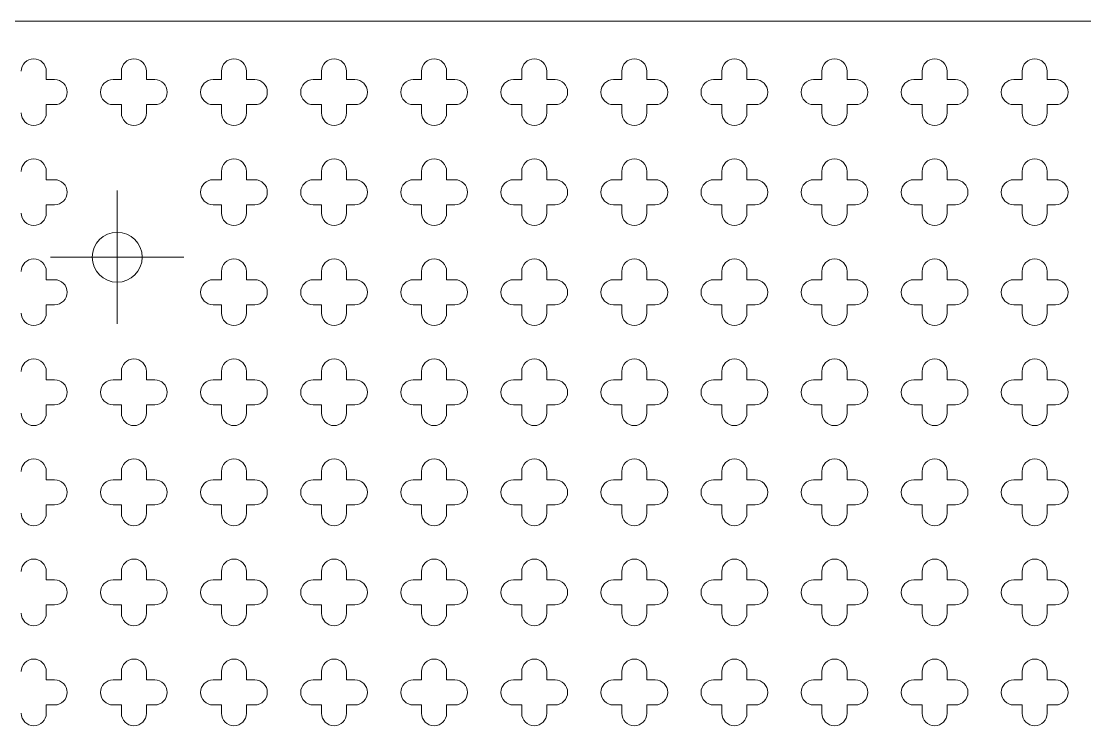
# Model space of a CAD drawing. Header units: millimetres. Extents: x 0 to 205, y 0 to 292.
# Drawn here: x 94.77 to 107.52, y 186.89 to 195.34 of the extents above; entities that cross this region are included whole.
import ezdxf

# ---------------------------------------------------------------- set-up
doc = ezdxf.new("R2010")
doc.units = ezdxf.units.MM

# ---------------------------------------------------------------- blocks, each defined once
blk = doc.blocks.new('SW_CENTERMARKSYMBOL_5')
at = {"color": 0, "linetype": 'Continuous', "lineweight": 0}
for p, q in [((0, 0.5), (0, 0.8)), ((0, 0), (0, 0.5)), ((-0.5, 0), (-0.8, 0)), ((0, 0), (-0.5, 0)), ((0, 0), (0, -0.5)), ((0, 0), (0.5, 0)), ((0.5, 0), (0.8, 0)), ((0, -0.5), (0, -0.8))]:
    blk.add_line(p, q, dxfattribs=at)

msp = doc.modelspace()

# ---------------------------------------------------------------- linework, layer by layer
at = {"color": 7, "linetype": 'Continuous', "lineweight": 15}
for p, q in [((85.916, 195.335), (119.916, 195.335)), ((95.066, 194.635), (95.066, 194.735)), ((95.966, 194.735), (95.966, 194.635)), ((96.266, 194.635), (96.266, 194.735)), ((97.166, 194.735), (97.166, 194.635)), ((97.466, 194.635), (97.466, 194.735)), ((98.366, 194.735), (98.366, 194.635)), ((98.666, 194.635), (98.666, 194.735)), ((99.566, 194.735), (99.566, 194.635)), ((99.866, 194.635), (99.866, 194.735)), ((100.766, 194.735), (100.766, 194.635)), ((101.066, 194.635), (101.066, 194.735)), ((101.966, 194.735), (101.966, 194.635)), ((102.266, 194.635), (102.266, 194.735)), ((103.166, 194.735), (103.166, 194.635)), ((103.466, 194.635), (103.466, 194.735)), ((104.366, 194.735), (104.366, 194.635)), ((104.666, 194.635), (104.666, 194.735)), ((105.566, 194.735), (105.566, 194.635)), ((105.866, 194.635), (105.866, 194.735)), ((106.766, 194.735), (106.766, 194.635)), ((107.066, 194.635), (107.066, 194.735)), ((95.166, 194.635), (95.066, 194.635)), ((95.966, 194.635), (95.866, 194.635)), ((96.366, 194.635), (96.266, 194.635)), ((97.166, 194.635), (97.066, 194.635)), ((97.566, 194.635), (97.466, 194.635)), ((98.366, 194.635), (98.266, 194.635)), ((98.766, 194.635), (98.666, 194.635)), ((99.566, 194.635), (99.466, 194.635)), ((99.966, 194.635), (99.866, 194.635)), ((100.766, 194.635), (100.666, 194.635)), ((101.166, 194.635), (101.066, 194.635)), ((101.966, 194.635), (101.866, 194.635)), ((102.366, 194.635), (102.266, 194.635)), ((103.166, 194.635), (103.066, 194.635)), ((103.566, 194.635), (103.466, 194.635)), ((104.366, 194.635), (104.266, 194.635)), ((104.766, 194.635), (104.666, 194.635)), ((105.566, 194.635), (105.466, 194.635)), ((105.966, 194.635), (105.866, 194.635)), ((106.766, 194.635), (106.666, 194.635)), ((107.166, 194.635), (107.066, 194.635)), ((95.066, 194.235), (95.066, 194.335)), ((95.066, 194.335), (95.166, 194.335)), ((95.866, 194.335), (95.966, 194.335)), ((95.966, 194.335), (95.966, 194.235)), ((96.266, 194.235), (96.266, 194.335)), ((96.266, 194.335), (96.366, 194.335)), ((97.066, 194.335), (97.166, 194.335)), ((97.166, 194.335), (97.166, 194.235)), ((97.466, 194.235), (97.466, 194.335)), ((97.466, 194.335), (97.566, 194.335)), ((98.266, 194.335), (98.366, 194.335)), ((98.366, 194.335), (98.366, 194.235)), ((98.666, 194.235), (98.666, 194.335)), ((98.666, 194.335), (98.766, 194.335)), ((99.466, 194.335), (99.566, 194.335)), ((99.566, 194.335), (99.566, 194.235)), ((99.866, 194.235), (99.866, 194.335)), ((99.866, 194.335), (99.966, 194.335)), ((100.666, 194.335), (100.766, 194.335)), ((100.766, 194.335), (100.766, 194.235)), ((101.066, 194.235), (101.066, 194.335)), ((101.066, 194.335), (101.166, 194.335)), ((101.866, 194.335), (101.966, 194.335)), ((101.966, 194.335), (101.966, 194.235)), ((102.266, 194.235), (102.266, 194.335)), ((102.266, 194.335), (102.366, 194.335)), ((103.066, 194.335), (103.166, 194.335)), ((103.166, 194.335), (103.166, 194.235)), ((103.466, 194.235), (103.466, 194.335)), ((103.466, 194.335), (103.566, 194.335)), ((104.266, 194.335), (104.366, 194.335)), ((104.366, 194.335), (104.366, 194.235)), ((104.666, 194.235), (104.666, 194.335)), ((104.666, 194.335), (104.766, 194.335)), ((105.466, 194.335), (105.566, 194.335)), ((105.566, 194.335), (105.566, 194.235)), ((105.866, 194.235), (105.866, 194.335)), ((105.866, 194.335), (105.966, 194.335)), ((106.666, 194.335), (106.766, 194.335)), ((106.766, 194.335), (106.766, 194.235)), ((107.066, 194.235), (107.066, 194.335)), ((107.066, 194.335), (107.166, 194.335)), ((95.066, 193.435), (95.066, 193.535)), ((95.166, 193.435), (95.066, 193.435)), ((97.166, 193.435), (97.066, 193.435)), ((97.166, 193.535), (97.166, 193.435)), ((97.466, 193.435), (97.466, 193.535)), ((97.566, 193.435), (97.466, 193.435)), ((98.366, 193.435), (98.266, 193.435)), ((98.366, 193.535), (98.366, 193.435)), ((98.666, 193.435), (98.666, 193.535)), ((98.766, 193.435), (98.666, 193.435)), ((99.566, 193.435), (99.466, 193.435)), ((99.566, 193.535), (99.566, 193.435)), ((99.866, 193.435), (99.866, 193.535)), ((99.966, 193.435), (99.866, 193.435)), ((100.766, 193.435), (100.666, 193.435)), ((100.766, 193.535), (100.766, 193.435)), ((101.066, 193.435), (101.066, 193.535)), ((101.166, 193.435), (101.066, 193.435)), ((101.966, 193.435), (101.866, 193.435)), ((101.966, 193.535), (101.966, 193.435)), ((102.266, 193.435), (102.266, 193.535)), ((102.366, 193.435), (102.266, 193.435)), ((103.166, 193.435), (103.066, 193.435)), ((103.166, 193.535), (103.166, 193.435)), ((103.466, 193.435), (103.466, 193.535)), ((103.566, 193.435), (103.466, 193.435)), ((104.366, 193.435), (104.266, 193.435)), ((104.366, 193.535), (104.366, 193.435)), ((104.666, 193.435), (104.666, 193.535)), ((104.766, 193.435), (104.666, 193.435)), ((105.566, 193.435), (105.466, 193.435)), ((105.566, 193.535), (105.566, 193.435)), ((105.866, 193.435), (105.866, 193.535)), ((105.966, 193.435), (105.866, 193.435)), ((106.766, 193.435), (106.666, 193.435)), ((106.766, 193.535), (106.766, 193.435)), ((107.066, 193.435), (107.066, 193.535)), ((107.166, 193.435), (107.066, 193.435)), ((95.066, 193.035), (95.066, 193.135)), ((95.066, 193.135), (95.166, 193.135)), ((97.066, 193.135), (97.166, 193.135)), ((97.166, 193.135), (97.166, 193.035)), ((97.466, 193.035), (97.466, 193.135)), ((97.466, 193.135), (97.566, 193.135)), ((98.266, 193.135), (98.366, 193.135)), ((98.366, 193.135), (98.366, 193.035)), ((98.666, 193.035), (98.666, 193.135)), ((98.666, 193.135), (98.766, 193.135)), ((99.466, 193.135), (99.566, 193.135)), ((99.566, 193.135), (99.566, 193.035)), ((99.866, 193.035), (99.866, 193.135)), ((99.866, 193.135), (99.966, 193.135)), ((100.666, 193.135), (100.766, 193.135)), ((100.766, 193.135), (100.766, 193.035)), ((101.066, 193.035), (101.066, 193.135)), ((101.066, 193.135), (101.166, 193.135)), ((101.866, 193.135), (101.966, 193.135)), ((101.966, 193.135), (101.966, 193.035)), ((102.266, 193.035), (102.266, 193.135)), ((102.266, 193.135), (102.366, 193.135)), ((103.066, 193.135), (103.166, 193.135)), ((103.166, 193.135), (103.166, 193.035)), ((103.466, 193.035), (103.466, 193.135)), ((103.466, 193.135), (103.566, 193.135)), ((104.266, 193.135), (104.366, 193.135)), ((104.366, 193.135), (104.366, 193.035)), ((104.666, 193.035), (104.666, 193.135)), ((104.666, 193.135), (104.766, 193.135)), ((105.466, 193.135), (105.566, 193.135)), ((105.566, 193.135), (105.566, 193.035)), ((105.866, 193.035), (105.866, 193.135)), ((105.866, 193.135), (105.966, 193.135)), ((106.666, 193.135), (106.766, 193.135)), ((106.766, 193.135), (106.766, 193.035)), ((107.066, 193.035), (107.066, 193.135)), ((107.066, 193.135), (107.166, 193.135)), ((95.066, 192.235), (95.066, 192.335)), ((97.166, 192.335), (97.166, 192.235)), ((97.466, 192.235), (97.466, 192.335)), ((98.366, 192.335), (98.366, 192.235)), ((98.666, 192.235), (98.666, 192.335)), ((99.566, 192.335), (99.566, 192.235)), ((99.866, 192.235), (99.866, 192.335)), ((100.766, 192.335), (100.766, 192.235)), ((101.066, 192.235), (101.066, 192.335)), ((101.966, 192.335), (101.966, 192.235)), ((102.266, 192.235), (102.266, 192.335)), ((103.166, 192.335), (103.166, 192.235)), ((103.466, 192.235), (103.466, 192.335)), ((104.366, 192.335), (104.366, 192.235)), ((104.666, 192.235), (104.666, 192.335)), ((105.566, 192.335), (105.566, 192.235)), ((105.866, 192.235), (105.866, 192.335)), ((106.766, 192.335), (106.766, 192.235)), ((107.066, 192.235), (107.066, 192.335)), ((95.166, 192.235), (95.066, 192.235)), ((97.166, 192.235), (97.066, 192.235)), ((97.566, 192.235), (97.466, 192.235)), ((98.366, 192.235), (98.266, 192.235)), ((98.766, 192.235), (98.666, 192.235)), ((99.566, 192.235), (99.466, 192.235)), ((99.966, 192.235), (99.866, 192.235)), ((100.766, 192.235), (100.666, 192.235)), ((101.166, 192.235), (101.066, 192.235)), ((101.966, 192.235), (101.866, 192.235)), ((102.366, 192.235), (102.266, 192.235)), ((103.166, 192.235), (103.066, 192.235)), ((103.566, 192.235), (103.466, 192.235)), ((104.366, 192.235), (104.266, 192.235)), ((104.766, 192.235), (104.666, 192.235)), ((105.566, 192.235), (105.466, 192.235)), ((105.966, 192.235), (105.866, 192.235)), ((106.766, 192.235), (106.666, 192.235)), ((107.166, 192.235), (107.066, 192.235)), ((95.066, 191.835), (95.066, 191.935)), ((95.066, 191.935), (95.166, 191.935)), ((97.066, 191.935), (97.166, 191.935)), ((97.166, 191.935), (97.166, 191.835)), ((97.466, 191.835), (97.466, 191.935)), ((97.466, 191.935), (97.566, 191.935)), ((98.266, 191.935), (98.366, 191.935)), ((98.366, 191.935), (98.366, 191.835)), ((98.666, 191.835), (98.666, 191.935)), ((98.666, 191.935), (98.766, 191.935)), ((99.466, 191.935), (99.566, 191.935)), ((99.566, 191.935), (99.566, 191.835)), ((99.866, 191.835), (99.866, 191.935)), ((99.866, 191.935), (99.966, 191.935)), ((100.666, 191.935), (100.766, 191.935)), ((100.766, 191.935), (100.766, 191.835)), ((101.066, 191.835), (101.066, 191.935)), ((101.066, 191.935), (101.166, 191.935)), ((101.866, 191.935), (101.966, 191.935)), ((101.966, 191.935), (101.966, 191.835)), ((102.266, 191.835), (102.266, 191.935)), ((102.266, 191.935), (102.366, 191.935)), ((103.066, 191.935), (103.166, 191.935)), ((103.166, 191.935), (103.166, 191.835)), ((103.466, 191.835), (103.466, 191.935)), ((103.466, 191.935), (103.566, 191.935)), ((104.266, 191.935), (104.366, 191.935)), ((104.366, 191.935), (104.366, 191.835)), ((104.666, 191.835), (104.666, 191.935)), ((104.666, 191.935), (104.766, 191.935)), ((105.466, 191.935), (105.566, 191.935)), ((105.566, 191.935), (105.566, 191.835)), ((105.866, 191.835), (105.866, 191.935)), ((105.866, 191.935), (105.966, 191.935)), ((106.666, 191.935), (106.766, 191.935)), ((106.766, 191.935), (106.766, 191.835)), ((107.066, 191.835), (107.066, 191.935)), ((107.066, 191.935), (107.166, 191.935)), ((95.066, 191.035), (95.066, 191.135)), ((95.966, 191.135), (95.966, 191.035)), ((96.266, 191.035), (96.266, 191.135)), ((97.166, 191.135), (97.166, 191.035)), ((97.466, 191.035), (97.466, 191.135)), ((98.366, 191.135), (98.366, 191.035)), ((98.666, 191.035), (98.666, 191.135)), ((99.566, 191.135), (99.566, 191.035)), ((99.866, 191.035), (99.866, 191.135)), ((100.766, 191.135), (100.766, 191.035)), ((101.066, 191.035), (101.066, 191.135)), ((101.966, 191.135), (101.966, 191.035)), ((102.266, 191.035), (102.266, 191.135)), ((103.166, 191.135), (103.166, 191.035)), ((103.466, 191.035), (103.466, 191.135)), ((104.366, 191.135), (104.366, 191.035)), ((104.666, 191.035), (104.666, 191.135)), ((105.566, 191.135), (105.566, 191.035)), ((105.866, 191.035), (105.866, 191.135)), ((106.766, 191.135), (106.766, 191.035)), ((107.066, 191.035), (107.066, 191.135)), ((95.166, 191.035), (95.066, 191.035)), ((95.966, 191.035), (95.866, 191.035)), ((96.366, 191.035), (96.266, 191.035)), ((97.166, 191.035), (97.066, 191.035)), ((97.566, 191.035), (97.466, 191.035)), ((98.366, 191.035), (98.266, 191.035)), ((98.766, 191.035), (98.666, 191.035)), ((99.566, 191.035), (99.466, 191.035)), ((99.966, 191.035), (99.866, 191.035)), ((100.766, 191.035), (100.666, 191.035)), ((101.166, 191.035), (101.066, 191.035)), ((101.966, 191.035), (101.866, 191.035)), ((102.366, 191.035), (102.266, 191.035)), ((103.166, 191.035), (103.066, 191.035)), ((103.566, 191.035), (103.466, 191.035)), ((104.366, 191.035), (104.266, 191.035)), ((104.766, 191.035), (104.666, 191.035)), ((105.566, 191.035), (105.466, 191.035)), ((105.966, 191.035), (105.866, 191.035)), ((106.766, 191.035), (106.666, 191.035)), ((107.166, 191.035), (107.066, 191.035)), ((95.066, 190.635), (95.066, 190.735)), ((95.066, 190.735), (95.166, 190.735)), ((95.866, 190.735), (95.966, 190.735)), ((95.966, 190.735), (95.966, 190.635)), ((96.266, 190.635), (96.266, 190.735)), ((96.266, 190.735), (96.366, 190.735)), ((97.066, 190.735), (97.166, 190.735)), ((97.166, 190.735), (97.166, 190.635)), ((97.466, 190.635), (97.466, 190.735)), ((97.466, 190.735), (97.566, 190.735)), ((98.266, 190.735), (98.366, 190.735)), ((98.366, 190.735), (98.366, 190.635)), ((98.666, 190.635), (98.666, 190.735)), ((98.666, 190.735), (98.766, 190.735)), ((99.466, 190.735), (99.566, 190.735)), ((99.566, 190.735), (99.566, 190.635)), ((99.866, 190.635), (99.866, 190.735)), ((99.866, 190.735), (99.966, 190.735)), ((100.666, 190.735), (100.766, 190.735)), ((100.766, 190.735), (100.766, 190.635)), ((101.066, 190.635), (101.066, 190.735)), ((101.066, 190.735), (101.166, 190.735)), ((101.866, 190.735), (101.966, 190.735)), ((101.966, 190.735), (101.966, 190.635)), ((102.266, 190.635), (102.266, 190.735)), ((102.266, 190.735), (102.366, 190.735)), ((103.066, 190.735), (103.166, 190.735)), ((103.166, 190.735), (103.166, 190.635)), ((103.466, 190.635), (103.466, 190.735)), ((103.466, 190.735), (103.566, 190.735)), ((104.266, 190.735), (104.366, 190.735)), ((104.366, 190.735), (104.366, 190.635)), ((104.666, 190.635), (104.666, 190.735)), ((104.666, 190.735), (104.766, 190.735)), ((105.466, 190.735), (105.566, 190.735)), ((105.566, 190.735), (105.566, 190.635)), ((105.866, 190.635), (105.866, 190.735)), ((105.866, 190.735), (105.966, 190.735)), ((106.666, 190.735), (106.766, 190.735)), ((106.766, 190.735), (106.766, 190.635)), ((107.066, 190.635), (107.066, 190.735)), ((107.066, 190.735), (107.166, 190.735)), ((95.066, 189.835), (95.066, 189.935)), ((95.966, 189.935), (95.966, 189.835)), ((96.266, 189.835), (96.266, 189.935)), ((97.166, 189.935), (97.166, 189.835)), ((97.466, 189.835), (97.466, 189.935)), ((98.366, 189.935), (98.366, 189.835)), ((98.666, 189.835), (98.666, 189.935)), ((99.566, 189.935), (99.566, 189.835)), ((99.866, 189.835), (99.866, 189.935)), ((100.766, 189.935), (100.766, 189.835)), ((101.066, 189.835), (101.066, 189.935)), ((101.966, 189.935), (101.966, 189.835)), ((102.266, 189.835), (102.266, 189.935)), ((103.166, 189.935), (103.166, 189.835)), ((103.466, 189.835), (103.466, 189.935)), ((104.366, 189.935), (104.366, 189.835)), ((104.666, 189.835), (104.666, 189.935)), ((105.566, 189.935), (105.566, 189.835)), ((105.866, 189.835), (105.866, 189.935)), ((106.766, 189.935), (106.766, 189.835)), ((107.066, 189.835), (107.066, 189.935)), ((95.166, 189.835), (95.066, 189.835)), ((95.966, 189.835), (95.866, 189.835)), ((96.366, 189.835), (96.266, 189.835)), ((97.166, 189.835), (97.066, 189.835)), ((97.566, 189.835), (97.466, 189.835)), ((98.366, 189.835), (98.266, 189.835)), ((98.766, 189.835), (98.666, 189.835)), ((99.566, 189.835), (99.466, 189.835)), ((99.966, 189.835), (99.866, 189.835)), ((100.766, 189.835), (100.666, 189.835)), ((101.166, 189.835), (101.066, 189.835)), ((101.966, 189.835), (101.866, 189.835)), ((102.366, 189.835), (102.266, 189.835)), ((103.166, 189.835), (103.066, 189.835)), ((103.566, 189.835), (103.466, 189.835)), ((104.366, 189.835), (104.266, 189.835)), ((104.766, 189.835), (104.666, 189.835)), ((105.566, 189.835), (105.466, 189.835)), ((105.966, 189.835), (105.866, 189.835)), ((106.766, 189.835), (106.666, 189.835)), ((107.166, 189.835), (107.066, 189.835)), ((95.066, 189.435), (95.066, 189.535)), ((95.066, 189.535), (95.166, 189.535)), ((95.866, 189.535), (95.966, 189.535)), ((95.966, 189.535), (95.966, 189.435)), ((96.266, 189.435), (96.266, 189.535)), ((96.266, 189.535), (96.366, 189.535)), ((97.066, 189.535), (97.166, 189.535)), ((97.166, 189.535), (97.166, 189.435)), ((97.466, 189.435), (97.466, 189.535)), ((97.466, 189.535), (97.566, 189.535)), ((98.266, 189.535), (98.366, 189.535)), ((98.366, 189.535), (98.366, 189.435)), ((98.666, 189.435), (98.666, 189.535)), ((98.666, 189.535), (98.766, 189.535)), ((99.466, 189.535), (99.566, 189.535)), ((99.566, 189.535), (99.566, 189.435)), ((99.866, 189.435), (99.866, 189.535)), ((99.866, 189.535), (99.966, 189.535)), ((100.666, 189.535), (100.766, 189.535)), ((100.766, 189.535), (100.766, 189.435)), ((101.066, 189.435), (101.066, 189.535)), ((101.066, 189.535), (101.166, 189.535)), ((101.866, 189.535), (101.966, 189.535)), ((101.966, 189.535), (101.966, 189.435)), ((102.266, 189.435), (102.266, 189.535)), ((102.266, 189.535), (102.366, 189.535)), ((103.066, 189.535), (103.166, 189.535)), ((103.166, 189.535), (103.166, 189.435)), ((103.466, 189.435), (103.466, 189.535)), ((103.466, 189.535), (103.566, 189.535)), ((104.266, 189.535), (104.366, 189.535)), ((104.366, 189.535), (104.366, 189.435)), ((104.666, 189.435), (104.666, 189.535)), ((104.666, 189.535), (104.766, 189.535)), ((105.466, 189.535), (105.566, 189.535)), ((105.566, 189.535), (105.566, 189.435)), ((105.866, 189.435), (105.866, 189.535)), ((105.866, 189.535), (105.966, 189.535)), ((106.666, 189.535), (106.766, 189.535)), ((106.766, 189.535), (106.766, 189.435)), ((107.066, 189.435), (107.066, 189.535)), ((107.066, 189.535), (107.166, 189.535)), ((95.066, 188.635), (95.066, 188.735)), ((95.966, 188.735), (95.966, 188.635)), ((96.266, 188.635), (96.266, 188.735)), ((97.166, 188.735), (97.166, 188.635)), ((97.466, 188.635), (97.466, 188.735)), ((98.366, 188.735), (98.366, 188.635)), ((98.666, 188.635), (98.666, 188.735)), ((99.566, 188.735), (99.566, 188.635)), ((99.866, 188.635), (99.866, 188.735)), ((100.766, 188.735), (100.766, 188.635)), ((101.066, 188.635), (101.066, 188.735)), ((101.966, 188.735), (101.966, 188.635)), ((102.266, 188.635), (102.266, 188.735)), ((103.166, 188.735), (103.166, 188.635)), ((103.466, 188.635), (103.466, 188.735)), ((104.366, 188.735), (104.366, 188.635)), ((104.666, 188.635), (104.666, 188.735)), ((105.566, 188.735), (105.566, 188.635)), ((105.866, 188.635), (105.866, 188.735)), ((106.766, 188.735), (106.766, 188.635)), ((107.066, 188.635), (107.066, 188.735)), ((95.166, 188.635), (95.066, 188.635)), ((95.966, 188.635), (95.866, 188.635)), ((96.366, 188.635), (96.266, 188.635)), ((97.166, 188.635), (97.066, 188.635)), ((97.566, 188.635), (97.466, 188.635)), ((98.366, 188.635), (98.266, 188.635)), ((98.766, 188.635), (98.666, 188.635)), ((99.566, 188.635), (99.466, 188.635)), ((99.966, 188.635), (99.866, 188.635)), ((100.766, 188.635), (100.666, 188.635)), ((101.166, 188.635), (101.066, 188.635)), ((101.966, 188.635), (101.866, 188.635)), ((102.366, 188.635), (102.266, 188.635)), ((103.166, 188.635), (103.066, 188.635)), ((103.566, 188.635), (103.466, 188.635)), ((104.366, 188.635), (104.266, 188.635)), ((104.766, 188.635), (104.666, 188.635)), ((105.566, 188.635), (105.466, 188.635)), ((105.966, 188.635), (105.866, 188.635)), ((106.766, 188.635), (106.666, 188.635)), ((107.166, 188.635), (107.066, 188.635)), ((95.066, 188.235), (95.066, 188.335)), ((95.066, 188.335), (95.166, 188.335)), ((95.866, 188.335), (95.966, 188.335)), ((95.966, 188.335), (95.966, 188.235)), ((96.266, 188.235), (96.266, 188.335)), ((96.266, 188.335), (96.366, 188.335)), ((97.066, 188.335), (97.166, 188.335)), ((97.166, 188.335), (97.166, 188.235)), ((97.466, 188.235), (97.466, 188.335)), ((97.466, 188.335), (97.566, 188.335)), ((98.266, 188.335), (98.366, 188.335)), ((98.366, 188.335), (98.366, 188.235)), ((98.666, 188.235), (98.666, 188.335)), ((98.666, 188.335), (98.766, 188.335)), ((99.466, 188.335), (99.566, 188.335)), ((99.566, 188.335), (99.566, 188.235)), ((99.866, 188.235), (99.866, 188.335)), ((99.866, 188.335), (99.966, 188.335)), ((100.666, 188.335), (100.766, 188.335)), ((100.766, 188.335), (100.766, 188.235)), ((101.066, 188.235), (101.066, 188.335)), ((101.066, 188.335), (101.166, 188.335)), ((101.866, 188.335), (101.966, 188.335)), ((101.966, 188.335), (101.966, 188.235)), ((102.266, 188.235), (102.266, 188.335)), ((102.266, 188.335), (102.366, 188.335)), ((103.066, 188.335), (103.166, 188.335)), ((103.166, 188.335), (103.166, 188.235)), ((103.466, 188.235), (103.466, 188.335)), ((103.466, 188.335), (103.566, 188.335)), ((104.266, 188.335), (104.366, 188.335)), ((104.366, 188.335), (104.366, 188.235)), ((104.666, 188.235), (104.666, 188.335)), ((104.666, 188.335), (104.766, 188.335)), ((105.466, 188.335), (105.566, 188.335)), ((105.566, 188.335), (105.566, 188.235)), ((105.866, 188.235), (105.866, 188.335)), ((105.866, 188.335), (105.966, 188.335)), ((106.666, 188.335), (106.766, 188.335)), ((106.766, 188.335), (106.766, 188.235)), ((107.066, 188.235), (107.066, 188.335)), ((107.066, 188.335), (107.166, 188.335)), ((95.066, 187.435), (95.066, 187.535)), ((95.166, 187.435), (95.066, 187.435)), ((95.966, 187.435), (95.866, 187.435)), ((95.966, 187.535), (95.966, 187.435)), ((96.266, 187.435), (96.266, 187.535)), ((96.366, 187.435), (96.266, 187.435)), ((97.166, 187.435), (97.066, 187.435)), ((97.166, 187.535), (97.166, 187.435)), ((97.466, 187.435), (97.466, 187.535)), ((97.566, 187.435), (97.466, 187.435)), ((98.366, 187.435), (98.266, 187.435)), ((98.366, 187.535), (98.366, 187.435)), ((98.666, 187.435), (98.666, 187.535)), ((98.766, 187.435), (98.666, 187.435)), ((99.566, 187.435), (99.466, 187.435)), ((99.566, 187.535), (99.566, 187.435)), ((99.866, 187.435), (99.866, 187.535)), ((99.966, 187.435), (99.866, 187.435)), ((100.766, 187.435), (100.666, 187.435)), ((100.766, 187.535), (100.766, 187.435)), ((101.066, 187.435), (101.066, 187.535)), ((101.166, 187.435), (101.066, 187.435)), ((101.966, 187.435), (101.866, 187.435)), ((101.966, 187.535), (101.966, 187.435)), ((102.266, 187.435), (102.266, 187.535)), ((102.366, 187.435), (102.266, 187.435)), ((103.166, 187.435), (103.066, 187.435)), ((103.166, 187.535), (103.166, 187.435)), ((103.466, 187.435), (103.466, 187.535)), ((103.566, 187.435), (103.466, 187.435)), ((104.366, 187.435), (104.266, 187.435)), ((104.366, 187.535), (104.366, 187.435)), ((104.666, 187.435), (104.666, 187.535)), ((104.766, 187.435), (104.666, 187.435)), ((105.566, 187.435), (105.466, 187.435)), ((105.566, 187.535), (105.566, 187.435)), ((105.866, 187.435), (105.866, 187.535)), ((105.966, 187.435), (105.866, 187.435)), ((106.766, 187.435), (106.666, 187.435)), ((106.766, 187.535), (106.766, 187.435)), ((107.066, 187.435), (107.066, 187.535)), ((107.166, 187.435), (107.066, 187.435)), ((95.066, 187.035), (95.066, 187.135)), ((95.066, 187.135), (95.166, 187.135)), ((95.866, 187.135), (95.966, 187.135)), ((95.966, 187.135), (95.966, 187.035)), ((96.266, 187.035), (96.266, 187.135)), ((96.266, 187.135), (96.366, 187.135)), ((97.066, 187.135), (97.166, 187.135)), ((97.166, 187.135), (97.166, 187.035)), ((97.466, 187.035), (97.466, 187.135)), ((97.466, 187.135), (97.566, 187.135)), ((98.266, 187.135), (98.366, 187.135)), ((98.366, 187.135), (98.366, 187.035)), ((98.666, 187.035), (98.666, 187.135)), ((98.666, 187.135), (98.766, 187.135)), ((99.466, 187.135), (99.566, 187.135)), ((99.566, 187.135), (99.566, 187.035)), ((99.866, 187.035), (99.866, 187.135)), ((99.866, 187.135), (99.966, 187.135)), ((100.666, 187.135), (100.766, 187.135)), ((100.766, 187.135), (100.766, 187.035)), ((101.066, 187.035), (101.066, 187.135)), ((101.066, 187.135), (101.166, 187.135)), ((101.866, 187.135), (101.966, 187.135)), ((101.966, 187.135), (101.966, 187.035)), ((102.266, 187.035), (102.266, 187.135)), ((102.266, 187.135), (102.366, 187.135)), ((103.066, 187.135), (103.166, 187.135)), ((103.166, 187.135), (103.166, 187.035)), ((103.466, 187.035), (103.466, 187.135)), ((103.466, 187.135), (103.566, 187.135)), ((104.266, 187.135), (104.366, 187.135)), ((104.366, 187.135), (104.366, 187.035)), ((104.666, 187.035), (104.666, 187.135)), ((104.666, 187.135), (104.766, 187.135)), ((105.466, 187.135), (105.566, 187.135)), ((105.566, 187.135), (105.566, 187.035)), ((105.866, 187.035), (105.866, 187.135)), ((105.866, 187.135), (105.966, 187.135)), ((106.666, 187.135), (106.766, 187.135)), ((106.766, 187.135), (106.766, 187.035)), ((107.066, 187.035), (107.066, 187.135)), ((107.066, 187.135), (107.166, 187.135))]:
    msp.add_line(p, q, dxfattribs=at)
msp.add_circle((95.916, 192.505), 0.3, dxfattribs=at)
for centre, start, end in [((94.916, 194.735), 0, 180), ((96.116, 194.735), 0, 180), ((97.316, 194.735), 0, 180), ((98.516, 194.735), 0, 180), ((99.716, 194.735), 0, 180), ((100.916, 194.735), 0, 180), ((102.116, 194.735), 0, 180), ((103.316, 194.735), 0, 180), ((104.516, 194.735), 0, 180), ((105.716, 194.735), 0, 180), ((106.916, 194.735), 0, 180), ((95.166, 194.485), 270, 90), ((95.866, 194.485), 90, 270), ((96.366, 194.485), 270, 90), ((97.066, 194.485), 90, 270), ((97.566, 194.485), 270, 90), ((98.266, 194.485), 90, 270), ((98.766, 194.485), 270, 90), ((99.466, 194.485), 90, 270), ((99.966, 194.485), 270, 90), ((100.666, 194.485), 90, 270), ((101.166, 194.485), 270, 90), ((101.866, 194.485), 90, 270), ((102.366, 194.485), 270, 90), ((103.066, 194.485), 90, 270), ((103.566, 194.485), 270, 90), ((104.266, 194.485), 90, 270), ((104.766, 194.485), 270, 90), ((105.466, 194.485), 90, 270), ((105.966, 194.485), 270, 90), ((106.666, 194.485), 90, 270), ((107.166, 194.485), 270, 90), ((94.916, 194.235), 180, 0), ((96.116, 194.235), 180, 0), ((97.316, 194.235), 180, 0), ((98.516, 194.235), 180, 0), ((99.716, 194.235), 180, 0), ((100.916, 194.235), 180, 0), ((102.116, 194.235), 180, 0), ((103.316, 194.235), 180, 0), ((104.516, 194.235), 180, 0), ((105.716, 194.235), 180, 0), ((106.916, 194.235), 180, 0), ((94.916, 193.535), 0, 180), ((97.316, 193.535), 0, 180), ((98.516, 193.535), 0, 180), ((99.716, 193.535), 0, 180), ((100.916, 193.535), 0, 180), ((102.116, 193.535), 0, 180), ((103.316, 193.535), 0, 180), ((104.516, 193.535), 0, 180), ((105.716, 193.535), 0, 180), ((106.916, 193.535), 0, 180), ((95.166, 193.285), 270, 90), ((97.066, 193.285), 90, 270), ((97.566, 193.285), 270, 90), ((98.266, 193.285), 90, 270), ((98.766, 193.285), 270, 90), ((99.466, 193.285), 90, 270), ((99.966, 193.285), 270, 90), ((100.666, 193.285), 90, 270), ((101.166, 193.285), 270, 90), ((101.866, 193.285), 90, 270), ((102.366, 193.285), 270, 90), ((103.066, 193.285), 90, 270), ((103.566, 193.285), 270, 90), ((104.266, 193.285), 90, 270), ((104.766, 193.285), 270, 90), ((105.466, 193.285), 90, 270), ((105.966, 193.285), 270, 90), ((106.666, 193.285), 90, 270), ((107.166, 193.285), 270, 90), ((94.916, 193.035), 180, 0), ((97.316, 193.035), 180, 0), ((98.516, 193.035), 180, 0), ((99.716, 193.035), 180, 0), ((100.916, 193.035), 180, 0), ((102.116, 193.035), 180, 0), ((103.316, 193.035), 180, 0), ((104.516, 193.035), 180, 0), ((105.716, 193.035), 180, 0), ((106.916, 193.035), 180, 0), ((94.916, 192.335), 0, 180), ((97.316, 192.335), 0, 180), ((98.516, 192.335), 0, 180), ((99.716, 192.335), 0, 180), ((100.916, 192.335), 0, 180), ((102.116, 192.335), 0, 180), ((103.316, 192.335), 0, 180), ((104.516, 192.335), 0, 180), ((105.716, 192.335), 0, 180), ((106.916, 192.335), 0, 180), ((95.166, 192.085), 270, 90), ((97.066, 192.085), 90, 270), ((97.566, 192.085), 270, 90), ((98.266, 192.085), 90, 270), ((98.766, 192.085), 270, 90), ((99.466, 192.085), 90, 270), ((99.966, 192.085), 270, 90), ((100.666, 192.085), 90, 270), ((101.166, 192.085), 270, 90), ((101.866, 192.085), 90, 270), ((102.366, 192.085), 270, 90), ((103.066, 192.085), 90, 270), ((103.566, 192.085), 270, 90), ((104.266, 192.085), 90, 270), ((104.766, 192.085), 270, 90), ((105.466, 192.085), 90, 270), ((105.966, 192.085), 270, 90), ((106.666, 192.085), 90, 270), ((107.166, 192.085), 270, 90), ((94.916, 191.835), 180, 0), ((97.316, 191.835), 180, 0), ((98.516, 191.835), 180, 0), ((99.716, 191.835), 180, 0), ((100.916, 191.835), 180, 0), ((102.116, 191.835), 180, 0), ((103.316, 191.835), 180, 0), ((104.516, 191.835), 180, 0), ((105.716, 191.835), 180, 0), ((106.916, 191.835), 180, 0), ((94.916, 191.135), 0, 180), ((96.116, 191.135), 0, 180), ((97.316, 191.135), 0, 180), ((98.516, 191.135), 0, 180), ((99.716, 191.135), 0, 180), ((100.916, 191.135), 0, 180), ((102.116, 191.135), 0, 180), ((103.316, 191.135), 0, 180), ((104.516, 191.135), 0, 180), ((105.716, 191.135), 0, 180), ((106.916, 191.135), 0, 180), ((95.166, 190.885), 270, 90), ((95.866, 190.885), 90, 270), ((96.366, 190.885), 270, 90), ((97.066, 190.885), 90, 270), ((97.566, 190.885), 270, 90), ((98.266, 190.885), 90, 270), ((98.766, 190.885), 270, 90), ((99.466, 190.885), 90, 270), ((99.966, 190.885), 270, 90), ((100.666, 190.885), 90, 270), ((101.166, 190.885), 270, 90), ((101.866, 190.885), 90, 270), ((102.366, 190.885), 270, 90), ((103.066, 190.885), 90, 270), ((103.566, 190.885), 270, 90), ((104.266, 190.885), 90, 270), ((104.766, 190.885), 270, 90), ((105.466, 190.885), 90, 270), ((105.966, 190.885), 270, 90), ((106.666, 190.885), 90, 270), ((107.166, 190.885), 270, 90), ((94.916, 190.635), 180, 0), ((96.116, 190.635), 180, 0), ((97.316, 190.635), 180, 0), ((98.516, 190.635), 180, 0), ((99.716, 190.635), 180, 0), ((100.916, 190.635), 180, 0), ((102.116, 190.635), 180, 0), ((103.316, 190.635), 180, 0), ((104.516, 190.635), 180, 0), ((105.716, 190.635), 180, 0), ((106.916, 190.635), 180, 0), ((94.916, 189.935), 0, 180), ((96.116, 189.935), 0, 180), ((97.316, 189.935), 0, 180), ((98.516, 189.935), 0, 180), ((99.716, 189.935), 0, 180), ((100.916, 189.935), 0, 180), ((102.116, 189.935), 0, 180), ((103.316, 189.935), 0, 180), ((104.516, 189.935), 0, 180), ((105.716, 189.935), 0, 180), ((106.916, 189.935), 0, 180), ((95.166, 189.685), 270, 90), ((95.866, 189.685), 90, 270), ((96.366, 189.685), 270, 90), ((97.066, 189.685), 90, 270), ((97.566, 189.685), 270, 90), ((98.266, 189.685), 90, 270), ((98.766, 189.685), 270, 90), ((99.466, 189.685), 90, 270), ((99.966, 189.685), 270, 90), ((100.666, 189.685), 90, 270), ((101.166, 189.685), 270, 90), ((101.866, 189.685), 90, 270), ((102.366, 189.685), 270, 90), ((103.066, 189.685), 90, 270), ((103.566, 189.685), 270, 90), ((104.266, 189.685), 90, 270), ((104.766, 189.685), 270, 90), ((105.466, 189.685), 90, 270), ((105.966, 189.685), 270, 90), ((106.666, 189.685), 90, 270), ((107.166, 189.685), 270, 90), ((94.916, 189.435), 180, 0), ((96.116, 189.435), 180, 0), ((97.316, 189.435), 180, 0), ((98.516, 189.435), 180, 0), ((99.716, 189.435), 180, 0), ((100.916, 189.435), 180, 0), ((102.116, 189.435), 180, 0), ((103.316, 189.435), 180, 0), ((104.516, 189.435), 180, 0), ((105.716, 189.435), 180, 0), ((106.916, 189.435), 180, 0), ((94.916, 188.735), 0, 180), ((96.116, 188.735), 0, 180), ((97.316, 188.735), 0, 180), ((98.516, 188.735), 0, 180), ((99.716, 188.735), 0, 180), ((100.916, 188.735), 0, 180), ((102.116, 188.735), 0, 180), ((103.316, 188.735), 0, 180), ((104.516, 188.735), 0, 180), ((105.716, 188.735), 0, 180), ((106.916, 188.735), 0, 180), ((95.166, 188.485), 270, 90), ((95.866, 188.485), 90, 270), ((96.366, 188.485), 270, 90), ((97.066, 188.485), 90, 270), ((97.566, 188.485), 270, 90), ((98.266, 188.485), 90, 270), ((98.766, 188.485), 270, 90), ((99.466, 188.485), 90, 270), ((99.966, 188.485), 270, 90), ((100.666, 188.485), 90, 270), ((101.166, 188.485), 270, 90), ((101.866, 188.485), 90, 270), ((102.366, 188.485), 270, 90), ((103.066, 188.485), 90, 270), ((103.566, 188.485), 270, 90), ((104.266, 188.485), 90, 270), ((104.766, 188.485), 270, 90), ((105.466, 188.485), 90, 270), ((105.966, 188.485), 270, 90), ((106.666, 188.485), 90, 270), ((107.166, 188.485), 270, 90), ((94.916, 188.235), 180, 0), ((96.116, 188.235), 180, 0), ((97.316, 188.235), 180, 0), ((98.516, 188.235), 180, 0), ((99.716, 188.235), 180, 0), ((100.916, 188.235), 180, 0), ((102.116, 188.235), 180, 0), ((103.316, 188.235), 180, 0), ((104.516, 188.235), 180, 0), ((105.716, 188.235), 180, 0), ((106.916, 188.235), 180, 0), ((94.916, 187.535), 0, 180), ((96.116, 187.535), 0, 180), ((97.316, 187.535), 0, 180), ((98.516, 187.535), 0, 180), ((99.716, 187.535), 0, 180), ((100.916, 187.535), 0, 180), ((102.116, 187.535), 0, 180), ((103.316, 187.535), 0, 180), ((104.516, 187.535), 0, 180), ((105.716, 187.535), 0, 180), ((106.916, 187.535), 0, 180), ((95.166, 187.285), 270, 90), ((95.866, 187.285), 90, 270), ((96.366, 187.285), 270, 90), ((97.066, 187.285), 90, 270), ((97.566, 187.285), 270, 90), ((98.266, 187.285), 90, 270), ((98.766, 187.285), 270, 90), ((99.466, 187.285), 90, 270), ((99.966, 187.285), 270, 90), ((100.666, 187.285), 90, 270), ((101.166, 187.285), 270, 90), ((101.866, 187.285), 90, 270), ((102.366, 187.285), 270, 90), ((103.066, 187.285), 90, 270), ((103.566, 187.285), 270, 90), ((104.266, 187.285), 90, 270), ((104.766, 187.285), 270, 90), ((105.466, 187.285), 90, 270), ((105.966, 187.285), 270, 90), ((106.666, 187.285), 90, 270), ((107.166, 187.285), 270, 90), ((94.916, 187.035), 180, 0), ((96.116, 187.035), 180, 0), ((97.316, 187.035), 180, 0), ((98.516, 187.035), 180, 0), ((99.716, 187.035), 180, 0), ((100.916, 187.035), 180, 0), ((102.116, 187.035), 180, 0), ((103.316, 187.035), 180, 0), ((104.516, 187.035), 180, 0), ((105.716, 187.035), 180, 0), ((106.916, 187.035), 180, 0)]:
    msp.add_arc(centre, 0.15, start, end, dxfattribs=at)

# ---------------------------------------------------------------- block references
at = {"color": 7, "linetype": 'Continuous', "lineweight": 0}
msp.add_blockref('SW_CENTERMARKSYMBOL_5', (95.916, 192.505), dxfattribs=at)

doc.saveas('drawing.dxf')
